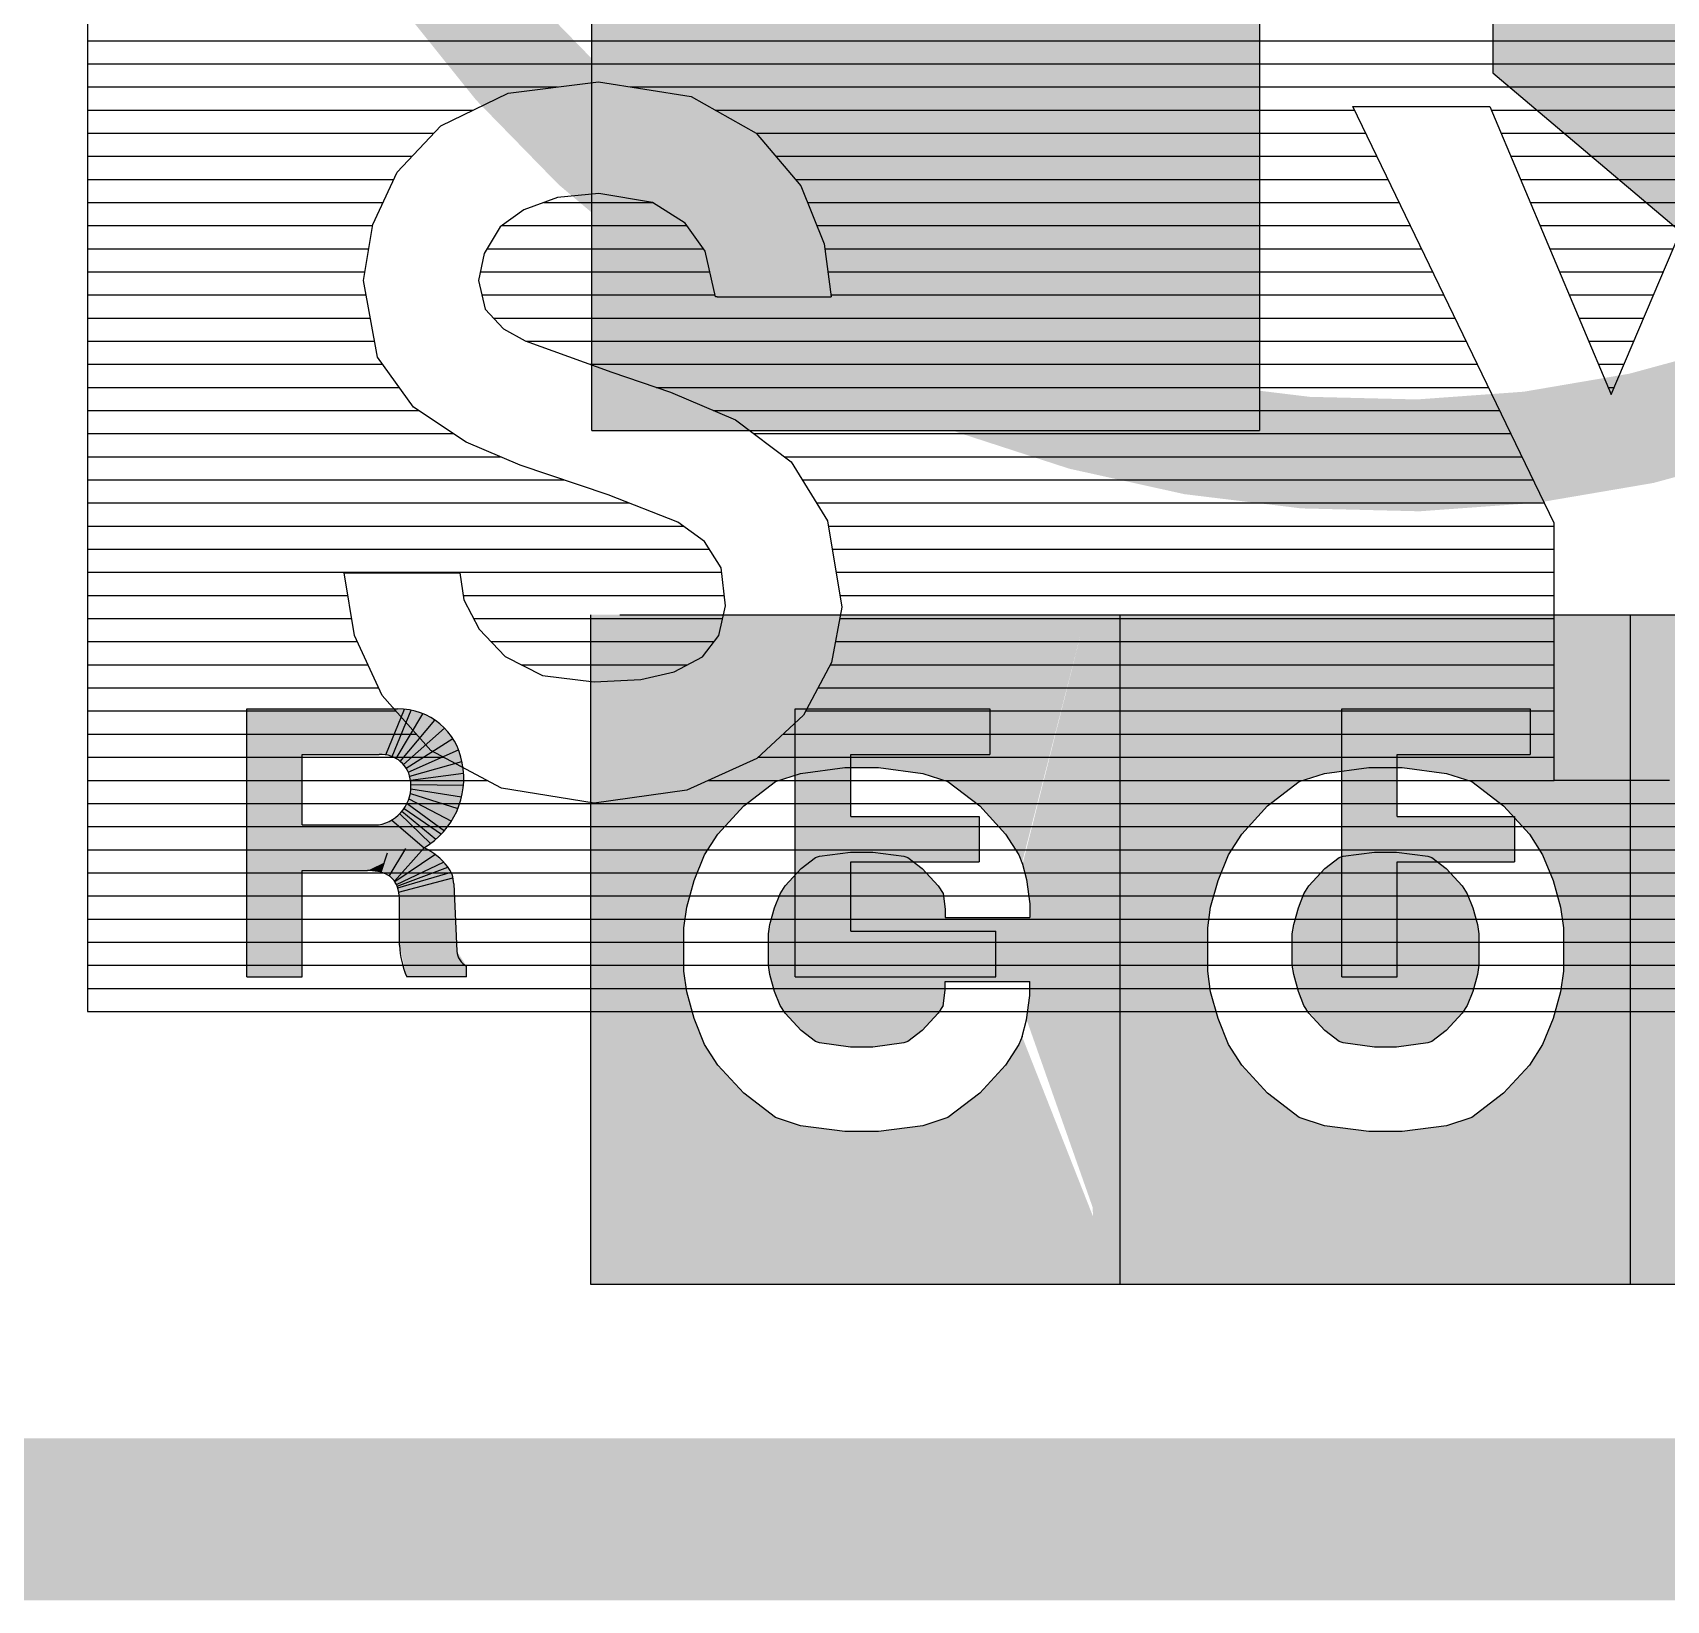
# Model space of a CAD drawing. Header units: inches. Extents: x 3739 to 4246, y 1221 to 1542.
# Drawn here: x 3883.06 to 3895.5, y 1228.17 to 1240.1 of the extents above; entities that cross this region are included whole.
import ezdxf

# ---------------------------------------------------------------- set-up
doc = ezdxf.new("R2010")
doc.units = ezdxf.units.IN
doc.header["$MEASUREMENT"] = 0
for name, color, linetype in [('WLogo Century', 7, 'Continuous'), ('WLogo RAE', 7, 'Continuous'), ('WLogoTSI', 7, 'Continuous')]:
    doc.layers.add(name, color=color, linetype=linetype)

# ---------------------------------------------------------------- blocks, each defined once
blk = doc.blocks.new('L-C')
at = {"linetype": 'Continuous'}
for p, q in [((0.1270347046558342, 1.788968158058376), (0.1932803308230002, 1.788968158058378)), ((0.150580025570797, 1.752398851956054), (0.1573188278911262, 1.742484224827139)), ((0.1507309352983766, 1.752505175535064), (0.1589761917271151, 1.745144366623209)), ((0.1519650560718053, 1.753753595485991), (0.1587977102043694, 1.749663519163975)), ((0.1528972918998406, 1.755726265335787), (0.1577072698495745, 1.754211233971415)), ((0.1657898182969197, 1.753151294446059), (0.1589761917271151, 1.745144366623209)), ((0.1814822784966852, 1.753019638396796), (0.1929629970052229, 1.748357564359543)), ((0.1819308654089891, 1.754629999024049), (0.1932072680718158, 1.749998124067623)), ((0.1270347046558342, 1.734662057504539), (0.1270347046558347, 1.749442439390314)), ((0.134851343938029, 1.75123356272401), (0.1457467330284281, 1.75123356272401)), ((0.1480020877231314, 1.751449754276829), (0.1515132960554524, 1.73801775867664)), ((0.1490335659970166, 1.751669666708959), (0.1528839567426696, 1.738490635608896)), ((0.1494424435998698, 1.751806771025544), (0.1541693364351742, 1.739268883766488)), ((0.1498500576762249, 1.751980644855621), (0.155389087478315, 1.740323099854006)), ((0.1673798261246857, 1.751133662354086), (0.1600182279920308, 1.743549230999324)), ((0.1679597052081321, 1.750614374356193), (0.1610492998214235, 1.742244411906239)), ((0.1686463863204866, 1.750096888364371), (0.1623292415354665, 1.740891603961153)), ((0.1699328906506696, 1.749352246866006), (0.1631432473667218, 1.74015090679254)), ((0.1710634705921976, 1.748894131461679), (0.1655465716598983, 1.738379772594092)), ((0.172395330789979, 1.748552571278815), (0.1686801485334426, 1.736784687554755)), ((0.1735084392803543, 1.748415883276094), (0.1715192062752442, 1.735885331297448)), ((0.1745763909234481, 1.74840606326519), (0.1743977303488631, 1.735426882640943)), ((0.1756427410486707, 1.748502422426418), (0.1773791111617444, 1.735400013146705)), ((0.176668180025259, 1.74871359631048), (0.1803028743599602, 1.735803562362905)), ((0.1776484743417979, 1.749066360282313), (0.1831474692830783, 1.736633167009093)), ((0.1786187759033577, 1.749585674119026), (0.1859424312520605, 1.738069064798037)), ((0.1795394013474985, 1.750278197410888), (0.1885071584039821, 1.740124192850626)), ((0.1802915561354115, 1.75104764821966), (0.1904669987723151, 1.742464666500158)), ((0.1809874896635852, 1.752024635683613), (0.1920700623738369, 1.745423627658905)), ((0.1500644331228402, 1.737838524077099), (0.1334114698136097, 1.737062331805453)), ((0.1270347046558342, 1.734662057504539), (0.129713115447271, 1.734662057504539)), ((0.1270324163442094, 1.65340884153284), (0.1270324163442094, 1.603826664443515)), ((0.1270324163442094, 1.518383881119674), (0.1270324163442089, 1.504679478748179))]:
    blk.add_line(p, q, dxfattribs=at)
for p, q in [((0.1270347046558342, 1.788968158058376), (0.1270347046558342, 1.775272199128521)), ((0.1932803308230002, 1.788968158058378), (0.1932803308230002, 1.751689832784031)), ((0.1270347046558342, 1.775272199128521), (0.1533107209689315, 1.775272199128524)), ((0.1533107209689315, 1.775272222527949), (0.1533107209689322, 1.759128055280871)), ((0.1645816120325039, 1.775272199128524), (0.1820079401440253, 1.775272199128529)), ((0.1645816120325039, 1.775272199128524), (0.1645816120325039, 1.756425125200026)), ((0.1820079401440253, 1.775272199128529), (0.1820079401440253, 1.756225152720781)), ((0.1270324163442094, 1.65340884153284), (0.1932816711124614, 1.65340884153284)), ((0.1932816711124614, 1.65340884153284), (0.1932816711124619, 1.605370372662967)), ((0.1383077772979617, 1.639704439161348), (0.1554452084233568, 1.639704439161348)), ((0.1383077772979617, 1.639704439161348), (0.1383077772979617, 1.603826664443519)), ((0.1554452084233568, 1.639704439161348), (0.1554452084233573, 1.608005729027745)), ((0.166720192852748, 1.639704439161348), (0.1820083998689288, 1.63970443916135)), ((0.1667201928527484, 1.63970443916135), (0.1667201928527484, 1.608005729027744)), ((0.1820083998689288, 1.63970443916135), (0.1820083998689293, 1.605370372662967)), ((0.1667201928527484, 1.608005729027744), (0.1554452084233573, 1.608005729027745)), ((0.1270324163442094, 1.603826664443515), (0.1383077772979617, 1.603826664443519)), ((0.1932816711124619, 1.605370372662967), (0.1820083998689293, 1.605370372662967)), ((0.1270324163442094, 1.518383881119674), (0.1932816711124614, 1.518383881119674)), ((0.1932816711124614, 1.518383881119674), (0.1932816711124619, 1.471800720316188)), ((0.1270324163442089, 1.504679478748179), (0.1554452084233568, 1.504679478748179)), ((0.1554452084233568, 1.504679478748179), (0.1554452084233573, 1.475695119289398)), ((0.1667201928527484, 1.504679478748181), (0.1667201928527484, 1.475695119289396)), ((0.166720192852748, 1.504679478748179), (0.1820083998689288, 1.504679478748181)), ((0.1820083998689288, 1.504679478748181), (0.1820083998689293, 1.471800720316188)), ((0.1667201928527484, 1.475695119289396), (0.1554452084233573, 1.475695119289398)), ((0.1932816711124619, 1.471800720316188), (0.1820083998689293, 1.471800720316188))]:
    blk.add_line(p, q)
at = {"const_width": 0.027645}
blk.add_lwpolyline([(0.7639685915227004, 1.320756006249591, 2.151008976655393), (0.323633761787711, 1.320756006249589, 2.249999834486906)], format="xyb", dxfattribs=at)
at = {"linetype": 'Continuous'}
for points in [[(0.1457467330284281, 1.75123356272401, 0.045180423403243), (0.1486131623759581, 1.751564657527176, 0.2384095657705957), (0.1524856186111634, 1.754653981240893, 0.1234361578351425), (0.1533107209689324, 1.75912805528087)], [(0.1645816120325043, 1.756425125200026, 0.398027655095365), (0.1752628609111499, 1.748462102134261, 0.4085271637716003), (0.1820085608178949, 1.756225152720781, 0.4085271637716003)], [(0.1589761917271155, 1.745144366623209, 0.3189569669179376), (0.1799018358825162, 1.735731224738354, 0.3692156358351177), (0.1932803308229998, 1.75168983278403, 0.3692156358351177)], [(0.1500644331228402, 1.737838524077099, 0.1664054344167706), (0.154308094351852, 1.739377709233711, 0.1066799841338234), (0.1589761917271151, 1.745144366623209, 0.1066799841338234)]]:
    blk.add_lwpolyline(points, format="xyb", dxfattribs=at)
for centre, radius, start, end in [((0.1524856186111647, 1.754653981240891), 1.8e-15, 134.9000727739951, 296.565051177078), ((0.1363374879873569, 1.726796028265186), 0.0244826819315528, 93.48009915805626, 112.3320740581964), ((0.1752628609111499, 1.748462102134259), 3.6e-15, 90, 269.6093290253048), ((0.133648884192, 1.732647164185551), 0.0044215461887085, 93.077970075228, 152.8900943444192), ((0.1799018358825162, 1.735731224738354), 4e-16, 90, 260.9199071311928)]:
    blk.add_arc(centre, radius, start, end, dxfattribs=at)
for points in [[(0.1270347046558342, 1.788968158058376), (0.1270347046558342, 1.775272199128521), (0.1932803308230002, 1.788968158058378), (0.1820079401440253, 1.775272199128529)], [(0.1932803308230002, 1.788968158058378), (0.1932803308230002, 1.751689832784031), (0.1820079401440253, 1.775272199128529), (0.1820079401440253, 1.756225152720781)], [(0.1645816120325039, 1.775272199128524), (0.1645816120325039, 1.756425125200026), (0.1533107209689315, 1.775272222527949), (0.1533107209689322, 1.759128055280871)], [(0.1533107209689324, 1.75912805528087), (0.1528972918998406, 1.755726265335787), (0.1533107209689322, 1.759128055280871), (0.1553022808747075, 1.7549687496536)], [(0.1533107209689322, 1.759128055280871), (0.1589761917271155, 1.745144366623209), (0.1645816120325039, 1.756425125200026), (0.1589761917271155, 1.745144366623209)], [(0.1657898182969197, 1.753151294446059), (0.1645816120325039, 1.756425125200026), (0.1589761917271155, 1.745144366623209), (0.1645816120325039, 1.756425125200026)], [(0.150580025570797, 1.752398851956054), (0.1498500576762249, 1.751980644855621), (0.1573188278911262, 1.742484224827139), (0.155389087478315, 1.740323099854006)], [(0.1507309352983766, 1.752505175535064), (0.150580025570797, 1.752398851956054), (0.1589761917271151, 1.745144366623209), (0.1573188278911262, 1.742484224827139)], [(0.1519650560718053, 1.753753595485991), (0.1507309352983766, 1.752505175535064), (0.1561434563480237, 1.752136210952041), (0.1589761917271151, 1.745144366623209)], [(0.1528972918998406, 1.755726265335787), (0.1519650560718053, 1.753753595485991), (0.1553022808747075, 1.7549687496536), (0.1587977102043694, 1.749663519163975)], [(0.1673798261246857, 1.751133662354086), (0.1657898182969197, 1.753151294446059), (0.1600182279920308, 1.743549230999324), (0.1589761917271151, 1.745144366623209)], [(0.1920700623738369, 1.745423627658905), (0.1809874896635852, 1.752024635683613), (0.1929629970052229, 1.748357564359543), (0.1814822784966852, 1.753019638396796)], [(0.1932803308230002, 1.751689832784031), (0.1932072680718158, 1.749998124067623), (0.1819308654089891, 1.754629999024049), (0.1814822784966852, 1.753019638396796)], [(0.1819308654089891, 1.754629999024049), (0.1814822784966852, 1.753019638396796), (0.1932072680718158, 1.749998124067623), (0.1929629970052229, 1.748357564359543)], [(0.1820079401440253, 1.756225152720781), (0.1819308654089891, 1.754629999024049), (0.1932803308230002, 1.751689832784031), (0.1932072680718158, 1.749998124067623)], [(0.134851343938029, 1.75123356272401), (0.1334114698136097, 1.737062331805453), (0.1270347046558347, 1.749442439390314), (0.129713115447271, 1.734662057504539)], [(0.129713115447271, 1.734662057504539), (0.1270347046558342, 1.734662057504539), (0.129713115447271, 1.734662057504539), (0.1270347046558347, 1.749442439390314)], [(0.14718742720389, 1.751334356879805), (0.1500644331228402, 1.737838524077099), (0.134851343938029, 1.75123356272401), (0.1334114698136097, 1.737062331805453)], [(0.1480020877231314, 1.751449754276829), (0.14718742720389, 1.751334356879805), (0.1515132960554524, 1.73801775867664), (0.1500644331228402, 1.737838524077099)], [(0.1490335659970166, 1.751669666708959), (0.1480020877231314, 1.751449754276829), (0.1528839567426696, 1.738490635608896), (0.1515132960554524, 1.73801775867664)], [(0.1494424435998698, 1.751806771025544), (0.1490335659970166, 1.751669666708959), (0.1541693364351742, 1.739268883766488), (0.1528839567426696, 1.738490635608896)], [(0.1498500576762249, 1.751980644855621), (0.1494424435998698, 1.751806771025544), (0.155389087478315, 1.740323099854006), (0.1541693364351742, 1.739268883766488)], [(0.1679597052081321, 1.750614374356193), (0.1673798261246857, 1.751133662354086), (0.1610492998214235, 1.742244411906239), (0.1600182279920308, 1.743549230999324)], [(0.1686463863204866, 1.750096888364371), (0.1679597052081321, 1.750614374356193), (0.1623292415354665, 1.740891603961153), (0.1610492998214235, 1.742244411906239)], [(0.1699328906506696, 1.749352246866006), (0.1686463863204866, 1.750096888364371), (0.1631432473667218, 1.74015090679254), (0.1623292415354665, 1.740891603961153)], [(0.1710634705921976, 1.748894131461679), (0.1699328906506696, 1.749352246866006), (0.1655465716598983, 1.738379772594092), (0.1631432473667218, 1.74015090679254)], [(0.172395330789979, 1.748552571278815), (0.1710634705921976, 1.748894131461679), (0.1686801485334426, 1.736784687554755), (0.1655465716598983, 1.738379772594092)], [(0.1735084392803543, 1.748415883276094), (0.172395330789979, 1.748552571278815), (0.1715192062752442, 1.735885331297448), (0.1686801485334426, 1.736784687554755)], [(0.1745763909234481, 1.74840606326519), (0.1735084392803543, 1.748415883276094), (0.1743977303488631, 1.735426882640943), (0.1715192062752442, 1.735885331297448)], [(0.1756427410486707, 1.748502422426418), (0.1745763909234481, 1.74840606326519), (0.1773791111617444, 1.735400013146705), (0.1743977303488631, 1.735426882640943)], [(0.176668180025259, 1.74871359631048), (0.1756427410486707, 1.748502422426418), (0.1803028743599602, 1.735803562362905), (0.1773791111617444, 1.735400013146705)], [(0.1776484743417979, 1.749066360282313), (0.176668180025259, 1.74871359631048), (0.1831474692830783, 1.736633167009093), (0.1803028743599602, 1.735803562362905)], [(0.1786187759033577, 1.749585674119026), (0.1776484743417979, 1.749066360282313), (0.1859424312520605, 1.738069064798037), (0.1831474692830783, 1.736633167009093)], [(0.1795394013474985, 1.750278197410888), (0.1786187759033577, 1.749585674119026), (0.1885071584039821, 1.740124192850626), (0.1859424312520605, 1.738069064798037)], [(0.1802915561354115, 1.75104764821966), (0.1795394013474985, 1.750278197410888), (0.1904669987723151, 1.742464666500158), (0.1885071584039821, 1.740124192850626)], [(0.1809874896635852, 1.752024635683613), (0.1802915561354115, 1.75104764821966), (0.1920700623738369, 1.745423627658905), (0.1904669987723151, 1.742464666500158)], [(0.1932072680718158, 1.749998124067623), (0.1929629970052229, 1.748357564359543), (0.1920700623738369, 1.745423627658905), (0.1809874896635852, 1.752024635683613)], [(0.1932816711124614, 1.65340884153284), (0.1820083998689288, 1.63970443916135), (0.1270324163442094, 1.65340884153284), (0.1383077772979617, 1.639704439161348)], [(0.1383077772979617, 1.639704439161348), (0.1383077772979617, 1.603826664443519), (0.1270324163442094, 1.65340884153284), (0.1270324163442094, 1.603826664443515)], [(0.1932816711124614, 1.65340884153284), (0.1932816711124619, 1.605370372662967), (0.1820083998689288, 1.63970443916135), (0.1820083998689293, 1.605370372662967)], [(0.1667201928527484, 1.63970443916135), (0.1667201928527484, 1.608005729027744), (0.1554452084233568, 1.639704439161348), (0.1554452084233573, 1.608005729027745)], [(0.1932816711124614, 1.518383881119674), (0.1820083998689288, 1.504679478748181), (0.1270324163442094, 1.518383881119674), (0.1270324163442089, 1.504679478748179)], [(0.1932816711124614, 1.518383881119674), (0.1932816711124619, 1.471800720316188), (0.1820083998689288, 1.504679478748181), (0.1820083998689293, 1.471800720316188)], [(0.1667201928527484, 1.504679478748181), (0.1667201928527484, 1.475695119289396), (0.1554452084233568, 1.504679478748179), (0.1554452084233573, 1.475695119289398)]]:
    blk.add_solid(points, dxfattribs=at)
blk = doc.blocks.new('L-RAE')
for p, q in [((0.2248441578902917, 1.705993330302196), (0.0594479267226628, 1.705993330302196)), ((0.0594479267226628, 1.705993330302196), (0.0594479267226626, 0.3093608324849608)), ((0.2703541088767609, 1.705607755315893), (0.8203541088767607, 1.705607755315893)), ((0.2703541088767609, 1.705607755315893), (0.2703541088767609, 1.540607755315894)), ((0.2248441578902917, 1.698751094915928), (0.2248441578902916, 1.046989262830203)), ((0.128244192307342, 1.618824253839928), (0.1320941331829861, 1.61834263094343)), ((0.1320941331829857, 1.61834263094343), (0.1341800829893552, 1.61834263094343)), ((0.1341800829893552, 1.61834263094343), (0.1341800829893551, 1.597426143293148)), ((0.1521197103648691, 1.61834263094343), (0.1500337605584997, 1.61834263094343)), ((0.1500337605584997, 1.61834263094343), (0.1500337605584997, 1.597426143293148)), ((0.1559696512405129, 1.618824253839928), (0.1521197103648687, 1.61834263094343)), ((0.1206587001936747, 1.599317424678783), (0.1247656874143372, 1.598179889856073)), ((0.1635551433541801, 1.599317424678783), (0.1594481561335176, 1.598179889856073)), ((0.1247656874143372, 1.598179889856073), (0.1307908986814555, 1.597426143293148)), ((0.1307908986814555, 1.597426143293148), (0.1341800829893551, 1.597426143293148)), ((0.1534229448663993, 1.597426143293148), (0.1500337605584997, 1.597426143293148)), ((0.1594481561335176, 1.598179889856073), (0.1534229448663993, 1.597426143293148)), ((0.2248441578902917, 1.575183048612383), (0.0594479267226628, 1.575183048612383)), ((0.8203541088767607, 1.540607755315893), (0.2703541088767609, 1.540607755315894)), ((0.358724897149575, 1.482960195971301), (0.2771518625300601, 1.386479585928517)), ((0.5700732106364556, 1.482960195971301), (0.358724897149575, 1.482960195971301)), ((0.2248441578902917, 1.449041690820527), (0.0594479267226628, 1.449041690820527))]:
    blk.add_line(p, q)
for points in [[(0.1206587001936747, 1.599317424678783), (0.1186782324439856, 1.600108989170254), (0.1135610108823218, 1.603396031335904), (0.1066162243324208, 1.609787498786228), (0.1005852202766384, 1.617639883658098), (0.0985748805151472, 1.623848743040576), (0.0971128193873423, 1.63480555319712), (0.0971128193873423, 1.638943388559949), (0.0971128193873423, 1.64308122392278), (0.0985748805151472, 1.654038034079323), (0.1005852202766384, 1.660246893461801), (0.1066162243324208, 1.66809927833367), (0.1135610108823218, 1.674490745783995), (0.1186782324439856, 1.677777787949644), (0.1250747403602003, 1.680334380217654), (0.131654023049669, 1.682160513774889), (0.1367712446113329, 1.682890972485661), (0.1421069217739274, 1.682892376204079), (0.1474425989365219, 1.682890972485661), (0.1525598204981858, 1.682160513774889), (0.1591391031876546, 1.680334380217654), (0.1655356111038692, 1.677777787949644), (0.1706528326655331, 1.674490745783995), (0.1775976192154341, 1.66809927833367), (0.1836286232712165, 1.660246893461801), (0.1856389630327077, 1.654038034079323), (0.1871010241605126, 1.64308122392278), (0.1871010241605126, 1.638943388559949), (0.1871010241605126, 1.63480555319712), (0.1856389630327077, 1.623848743040576), (0.1836286232712165, 1.617639883658098), (0.1775976192154341, 1.609787498786228), (0.1706528326655331, 1.603396031335904), (0.1655356111038692, 1.600108989170254), (0.1632253921501813, 1.599185627862528)], [(0.1282991490042411, 1.618788952460494), (0.1263911105331017, 1.62001457906914), (0.1221067708341767, 1.623957568178316), (0.1193725633524186, 1.627517514294706), (0.1190572702619083, 1.628491285246633), (0.1180293070376237, 1.636194928878351), (0.1180293070376237, 1.641691848241549), (0.1190572702619084, 1.649395491873266), (0.1193725633524186, 1.650369262825194), (0.1221067708341765, 1.653929208941581), (0.1263911105331022, 1.657872198050759), (0.1282991490042408, 1.659097824659405), (0.1317732891196089, 1.660486388524762), (0.1359467579639684, 1.661644768832536), (0.1382593177619597, 1.661974875596191), (0.1421069217740356, 1.661975887829963), (0.1459545257858953, 1.661974875596191), (0.1482670855838868, 1.661644768832536), (0.1524405544282461, 1.660486388524763), (0.1559146945436144, 1.659097824659405), (0.157822733014753, 1.657872198050759), (0.1621070727136784, 1.653929208941581), (0.1648412801954363, 1.650369262825194), (0.1651565732859465, 1.649395491873265), (0.1661845365102312, 1.641691848241549), (0.1661845365102312, 1.636194928878351), (0.1651565732859465, 1.628491285246632), (0.1648412801954363, 1.627517514294706), (0.1621070727136775, 1.623957568178316), (0.1578227330147527, 1.62001457906914), (0.1559696512405132, 1.618824253839928)]]:
    blk.add_lwpolyline(points)
for points in [[(0.1775976192154341, 1.480328408301359), (0.1706528326655331, 1.473936940851034), (0.1655356111038692, 1.470649898685385), (0.1591391031876545, 1.468093306417378), (0.1525598204981858, 1.466267172860141), (0.1474425989365219, 1.46553671414937), (0.1421069217739274, 1.465535310430952), (0.1367712446113329, 1.46553671414937), (0.131654023049669, 1.466267172860141), (0.1250747403602003, 1.468093306417378), (0.1186782324439856, 1.470649898685385), (0.1135610108823217, 1.473936940851034), (0.1066162243324207, 1.480328408301359), (0.1005852202766383, 1.488180793173229), (0.0985748805151471, 1.494389652555707), (0.0971128193873422, 1.505346462712251), (0.0971128193873422, 1.509484298075081), (0.0971128193873422, 1.513622133437911), (0.0985748805151472, 1.524578943594455), (0.1005852202766383, 1.530787802976933), (0.1066162243324208, 1.538640187848801), (0.1135610108823218, 1.545031655299126), (0.1186782324439856, 1.548318697464775), (0.1250747403602003, 1.550875289732783), (0.131654023049669, 1.552701423290019), (0.1367712446113329, 1.553431882000793), (0.1421069217739274, 1.55343328571921), (0.1474425989365219, 1.553431882000793), (0.1525598204981858, 1.552701423290019), (0.1591391031876545, 1.550875289732783), (0.1655356111038692, 1.548318697464775), (0.1706528326655331, 1.545031655299126), (0.1775976192154341, 1.538640187848801), (0.1836286232712165, 1.530787802976933), (0.1856389630327077, 1.524578943594455), (0.1871010241605126, 1.513622133437911), (0.1871010241605126, 1.509484298075081), (0.1871010241605126, 1.505346462712251), (0.1856389630327077, 1.494389652555707), (0.1836286232712165, 1.488180793173229)], [(0.1621070727136781, 1.494498477693448), (0.1578227330147534, 1.490555488584272), (0.1559146945436142, 1.489329861975626), (0.1524405544282463, 1.487941298110269), (0.1482670855838882, 1.486782917802494), (0.145954525785897, 1.486452811038839), (0.1421069217740811, 1.486451798805068), (0.1382593177619577, 1.486452811038839), (0.1359467579639681, 1.486782917802494), (0.131773289119608, 1.487941298110269), (0.1282991490042404, 1.489329861975626), (0.1263911105331011, 1.490555488584273), (0.1221067708341768, 1.494498477693448), (0.1193725633524185, 1.498058423809836), (0.1190572702619083, 1.499032194761765), (0.1180293070376236, 1.506735838393483), (0.1180293070376237, 1.512232757756679), (0.1190572702619083, 1.519936401388398), (0.1193725633524184, 1.520910172340323), (0.1221067708341766, 1.524470118456713), (0.1263911105331024, 1.52841310756589), (0.1282991490042396, 1.529638734174535), (0.1317732891196088, 1.531027298039894), (0.135946757963967, 1.532185678347668), (0.1382593177619577, 1.532515785111323), (0.1421069217740002, 1.532516797345094), (0.1459545257858956, 1.532515785111323), (0.1482670855838876, 1.532185678347668), (0.1524405544282466, 1.531027298039894), (0.1559146945436141, 1.529638734174536), (0.157822733014753, 1.528413107565889), (0.1621070727136782, 1.524470118456713), (0.1648412801954363, 1.520910172340324), (0.1651565732859465, 1.519936401388398), (0.1661845365102311, 1.512232757756679), (0.1661845365102311, 1.506735838393483), (0.1651565732859465, 1.499032194761764), (0.1648412801954364, 1.498058423809836)]]:
    blk.add_lwpolyline(points, close=True)
for points in [[(0.1005852202766384, 1.660246893461801), (0.0985748805151472, 1.654038034079323), (0.0858898469887632, 1.705993330302196), (0.0594479267226628, 1.705993330302196)], [(0.0985748805151472, 1.654038034079323), (0.0971128193873423, 1.64308122392278), (0.0594479267226628, 1.705993330302196), (0.0594479267226628, 1.664249861217659)], [(0.0969004866800218, 1.419451067027273), (0.0969549085601742, 1.348222763212031), (0.0594479267226628, 1.705993330302196), (0.0594479267226627, 1.315692258758387)], [(0.131654023049669, 1.682160513774889), (0.1367712446113329, 1.682890972485661), (0.0858898469887632, 1.705993330302196), (0.1367825894660804, 1.705993330302196)], [(0.1250747403602003, 1.680334380217654), (0.131654023049669, 1.682160513774889), (0.0858898469887632, 1.705993330302196), (0.131654023049669, 1.682160513774889)], [(0.1250747403602003, 1.680334380217654), (0.1186782324439856, 1.677777787949644), (0.0858898469887632, 1.705993330302196), (0.1186782324439856, 1.677777787949644)], [(0.1186782324439856, 1.677777787949644), (0.1135610108823218, 1.674490745783995), (0.0858898469887632, 1.705993330302196), (0.1135610108823218, 1.674490745783995)], [(0.0858898469887632, 1.705993330302196), (0.1135610108823218, 1.674490745783995), (0.1066162243324208, 1.66809927833367), (0.0858898469887632, 1.705993330302196)], [(0.1066162243324208, 1.66809927833367), (0.0858898469887632, 1.705993330302196), (0.1066162243324208, 1.66809927833367), (0.1135610108823218, 1.674490745783995)], [(0.1066162243324208, 1.66809927833367), (0.1005852202766384, 1.660246893461801), (0.0858898469887632, 1.705993330302196), (0.1005852202766384, 1.660246893461801)], [(0.1367712446113329, 1.682890972485661), (0.1474425989365219, 1.682890972485661), (0.1367825894660804, 1.705993330302196), (0.1474425989365219, 1.682890972485661)], [(0.1474425989365219, 1.682890972485661), (0.1525598204981858, 1.682160513774889), (0.1367825894660804, 1.705993330302196), (0.1685034110376759, 1.705993330302196)], [(0.1525598204981858, 1.682160513774889), (0.1591391031876546, 1.680334380217654), (0.1685034110376759, 1.705993330302196), (0.2012699711312853, 1.705993330302196)], [(0.1591391031876546, 1.680334380217654), (0.1655356111038692, 1.677777787949644), (0.2012699711312853, 1.705993330302196), (0.2248441578902917, 1.705993330302196)], [(0.1706528326655331, 1.674490745783995), (0.1655356111038692, 1.677777787949644), (0.2248441578902917, 1.705993330302196), (0.1655356111038692, 1.677777787949644)], [(0.1706528326655331, 1.674490745783995), (0.1775976192154341, 1.66809927833367), (0.2248441578902917, 1.705993330302196), (0.2248441578902917, 1.698920831610938)], [(0.2703541088767609, 1.705607755315893), (0.2703541088767609, 1.540607755315894), (0.8203541088767607, 1.705607755315893), (0.8203541088767607, 1.540607755315893)], [(0.1775976192154341, 1.66809927833367), (0.1836286232712165, 1.660246893461801), (0.2248441578902917, 1.698920831610938), (0.2248441578902917, 1.675279937572514)], [(0.1836286232712165, 1.660246893461801), (0.1856389630327077, 1.654038034079323), (0.2248441578902917, 1.675279937572514), (0.1856389630327077, 1.654038034079323)], [(0.1856389630327077, 1.654038034079323), (0.1871010241605126, 1.64308122392278), (0.2248441578902917, 1.675279937572514), (0.2248441578902917, 1.640962506595269)], [(0.0971128193873423, 1.64308122392278), (0.0971128193873423, 1.63480555319712), (0.0594479267226628, 1.664249861217659), (0.0594479267226628, 1.62308128353849)], [(0.1524405544282461, 1.660486388524763), (0.1559146945436144, 1.659097824659405), (0.1263911105331017, 1.62001457906914), (0.128244192307342, 1.618824253839928)], [(0.1459545257858953, 1.661974875596191), (0.1524405544282461, 1.660486388524763), (0.1282991490042411, 1.618788952460494), (0.1320941331829861, 1.61834263094343)], [(0.1578227330147527, 1.62001457906914), (0.1559696512405132, 1.618824253839928), (0.1317732891196089, 1.660486388524762), (0.1282991490042408, 1.659097824659405)], [(0.1559696512405129, 1.618824253839928), (0.1521197103648691, 1.61834263094343), (0.1359467579639684, 1.661644768832536), (0.1317732891196089, 1.660486388524762)], [(0.1320941331829861, 1.61834263094343), (0.1341800829893552, 1.61834263094343), (0.1459545257858953, 1.661974875596191), (0.1341800829893552, 1.61834263094343)], [(0.1500337605584997, 1.61834263094343), (0.1341800829893552, 1.61834263094343), (0.1459545257858953, 1.661974875596191), (0.1382593177619597, 1.661974875596191)], [(0.1521197103648691, 1.61834263094343), (0.1500337605584997, 1.61834263094343), (0.1382593177619597, 1.661974875596191), (0.1359467579639684, 1.661644768832536)], [(0.1190572702619083, 1.628491285246633), (0.1193725633524186, 1.627517514294706), (0.157822733014753, 1.657872198050759), (0.1193725633524186, 1.627517514294706)], [(0.157822733014753, 1.657872198050759), (0.1621070727136784, 1.653929208941581), (0.1193725633524186, 1.627517514294706), (0.1221067708341767, 1.623957568178316)], [(0.1559146945436144, 1.659097824659405), (0.157822733014753, 1.657872198050759), (0.1221067708341767, 1.623957568178316), (0.1263911105331017, 1.62001457906914)], [(0.1648412801954363, 1.627517514294706), (0.1621070727136775, 1.623957568178316), (0.1263911105331022, 1.657872198050759), (0.1221067708341765, 1.653929208941581)], [(0.1621070727136775, 1.623957568178316), (0.1578227330147527, 1.62001457906914), (0.1282991490042408, 1.659097824659405), (0.1263911105331022, 1.657872198050759)], [(0.1621070727136784, 1.653929208941581), (0.1648412801954363, 1.650369262825194), (0.1180293070376237, 1.636194928878351), (0.1190572702619083, 1.628491285246633)], [(0.1661845365102312, 1.636194928878351), (0.1651565732859465, 1.628491285246632), (0.1221067708341765, 1.653929208941581), (0.1193725633524186, 1.650369262825194)], [(0.1648412801954363, 1.650369262825194), (0.1661845365102312, 1.641691848241549), (0.1180293070376237, 1.641691848241549), (0.1180293070376237, 1.636194928878351)], [(0.1661845365102312, 1.641691848241549), (0.1661845365102312, 1.636194928878351), (0.1190572702619084, 1.649395491873266), (0.1180293070376237, 1.641691848241549)], [(0.1193725633524186, 1.650369262825194), (0.1190572702619084, 1.649395491873266), (0.1661845365102312, 1.641691848241549), (0.1190572702619084, 1.649395491873266)], [(0.1651565732859465, 1.628491285246632), (0.1648412801954363, 1.627517514294706), (0.1193725633524186, 1.650369262825194), (0.1648412801954363, 1.627517514294706)], [(0.1856389630327077, 1.623848743040576), (0.1836286232712165, 1.617639883658098), (0.2248441578902917, 1.640962506595269), (0.2248441578902917, 1.614271170469128)], [(0.1871010241605126, 1.63480555319712), (0.1856389630327077, 1.623848743040576), (0.2248441578902917, 1.640962506595269), (0.1871010241605126, 1.63480555319712)], [(0.2248441578902917, 1.640962506595269), (0.1871010241605126, 1.63480555319712), (0.1856389630327077, 1.623848743040576), (0.1871010241605126, 1.63480555319712)], [(0.1871010241605126, 1.64308122392278), (0.1871010241605126, 1.63480555319712), (0.2248441578902917, 1.640962506595269), (0.1871010241605126, 1.63480555319712)], [(0.0971128193873423, 1.63480555319712), (0.0985748805151472, 1.623848743040576), (0.0594479267226628, 1.62308128353849), (0.0971128193873423, 1.63480555319712)], [(0.0594479267226628, 1.62308128353849), (0.0971128193873423, 1.63480555319712), (0.0985748805151472, 1.623848743040576)], [(0.0985748805151472, 1.623848743040576), (0.1005852202766384, 1.617639883658098), (0.0594479267226628, 1.62308128353849), (0.1005852202766384, 1.617639883658098)], [(0.1005852202766384, 1.617639883658098), (0.1066162243324208, 1.609787498786228), (0.0594479267226628, 1.62308128353849), (0.0594479267226628, 1.575183048612383)], [(0.1341800829893552, 1.61834263094343), (0.1341800829893551, 1.597426143293148), (0.1500337605584997, 1.61834263094343), (0.1500337605584997, 1.597426143293148)], [(0.1836286232712165, 1.617639883658098), (0.1775976192154341, 1.609787498786228), (0.2248441578902917, 1.614271170469128), (0.2248441578902917, 1.583576136619794)], [(0.1066162243324208, 1.609787498786228), (0.1135610108823218, 1.603396031335904), (0.0594479267226628, 1.575183048612383), (0.1135610108823218, 1.603396031335904)], [(0.1775976192154341, 1.609787498786228), (0.1706528326655331, 1.603396031335904), (0.2248441578902917, 1.583576136619794), (0.1706528326655331, 1.603396031335904)], [(0.1135610108823218, 1.603396031335904), (0.1186782324439856, 1.600108989170254), (0.0594479267226628, 1.575183048612383), (0.1186782324439856, 1.600108989170254)], [(0.1706528326655331, 1.603396031335904), (0.1655356111038692, 1.600108989170254), (0.2248441578902917, 1.583576136619794), (0.1706528326655331, 1.603396031335904)], [(0.2248441578902917, 1.583576136619794), (0.1706528326655331, 1.603396031335904), (0.1655356111038692, 1.600108989170254), (0.1706528326655331, 1.603396031335904)], [(0.1186782324439856, 1.600108989170254), (0.1247656874143372, 1.598179889856073), (0.0594479267226628, 1.575183048612383), (0.1206587001936747, 1.599317424678783)], [(0.1632253921501813, 1.599185627862528), (0.1594481561335176, 1.598179889856073), (0.2248441578902917, 1.583576136619794), (0.1594481561335176, 1.598179889856073)], [(0.1655356111038692, 1.600108989170254), (0.1635551433541801, 1.599317424678783), (0.2248441578902917, 1.583576136619794), (0.1655356111038692, 1.600108989170254)], [(0.2248441578902917, 1.583576136619794), (0.1655356111038692, 1.600108989170254), (0.1635551433541801, 1.599317424678783), (0.1655356111038692, 1.600108989170254)], [(0.1247656874143372, 1.598179889856073), (0.1307908986814555, 1.597426143293148), (0.0594479267226628, 1.575183048612383), (0.1307908986814555, 1.597426143293148)], [(0.1500337605584997, 1.597426143293148), (0.1341800829893551, 1.597426143293148), (0.2248441578902917, 1.575183048612383), (0.0594479267226628, 1.575183048612383)], [(0.1307908986814555, 1.597426143293148), (0.1307908986814555, 1.597426143293148), (0.0594479267226628, 1.575183048612383), (0.1341800829893551, 1.597426143293148)], [(0.1534229448663993, 1.597426143293148), (0.1500337605584997, 1.597426143293148), (0.2248441578902917, 1.575183048612383), (0.1500337605584997, 1.597426143293148)], [(0.1534229448663993, 1.597426143293148), (0.1594481561335176, 1.598179889856073), (0.2248441578902917, 1.575183048612383), (0.2248441578902917, 1.583576136619794)], [(0.2248441578902917, 1.585152449697113), (0.2248441578902917, 1.562444310728954), (0.0594479267226628, 1.581417992809335), (0.0594479267226628, 1.562799970791668)], [(0.100663461341738, 1.530787802976933), (0.1066944653975204, 1.538640187848801), (0.0594479267226628, 1.562444310728954), (0.0594479267226628, 1.569926905329633)], [(0.1066944653975204, 1.538640187848801), (0.1136392519474214, 1.545031655299126), (0.0594479267226628, 1.569926905329633), (0.1136392519474214, 1.545031655299126)], [(0.1136392519474214, 1.545031655299126), (0.1187564735090853, 1.548318697464775), (0.0594479267226628, 1.569926905329633), (0.0851177091089241, 1.569926905329633)], [(0.1251529814253, 1.550875289732783), (0.1317322641147687, 1.552701423290019), (0.0851177091089241, 1.569926905329633), (0.1178842692025335, 1.569926905329633)], [(0.1187564735090853, 1.548318697464775), (0.1251529814253, 1.550875289732783), (0.0851177091089241, 1.569926905329633), (0.1251529814253, 1.550875289732783)], [(0.1317322641147687, 1.552701423290019), (0.1368494856764326, 1.553431882000793), (0.1178842692025335, 1.569926905329633), (0.149605090774129, 1.569926905329633)], [(0.1525598204981858, 1.552701423290019), (0.1474425989365219, 1.553431882000793), (0.166407815410421, 1.569926905329633), (0.1346869938388255, 1.569926905329633)], [(0.1367712446113329, 1.553431882000793), (0.1421069217739274, 1.55343328571921), (0.1346869938388255, 1.569926905329633), (0.1474425989365219, 1.553431882000793)], [(0.1475208400016216, 1.553431882000793), (0.1421851628390271, 1.55343328571921), (0.149605090774129, 1.569926905329633), (0.1368494856764326, 1.553431882000793)], [(0.1591391031876545, 1.550875289732783), (0.1525598204981858, 1.552701423290019), (0.1991743755040304, 1.569926905329633), (0.166407815410421, 1.569926905329633)], [(0.1655356111038692, 1.548318697464775), (0.1591391031876545, 1.550875289732783), (0.1991743755040304, 1.569926905329633), (0.1591391031876545, 1.550875289732783)], [(0.1706528326655331, 1.545031655299126), (0.1655356111038692, 1.548318697464775), (0.2248441578902917, 1.569926905329633), (0.1991743755040304, 1.569926905329633)], [(0.1775976192154341, 1.538640187848801), (0.1706528326655331, 1.545031655299126), (0.2248441578902917, 1.569926905329633), (0.1706528326655331, 1.545031655299126)], [(0.1836286232712165, 1.530787802976933), (0.1775976192154341, 1.538640187848801), (0.2248441578902917, 1.562444310728954), (0.2248441578902917, 1.569926905329633)], [(0.0971910604524419, 1.513622133437911), (0.0986531215802468, 1.524578943594455), (0.0594479267226628, 1.53174927687962), (0.0594479267226628, 1.562444310728954)], [(0.0986531215802468, 1.524578943594455), (0.100663461341738, 1.530787802976933), (0.0594479267226628, 1.562444310728954), (0.100663461341738, 1.530787802976933)], [(0.1856389630327077, 1.524578943594455), (0.1836286232712165, 1.530787802976933), (0.2248441578902917, 1.562444310728954), (0.1836286232712165, 1.530787802976933)], [(0.1871010241605126, 1.513622133437911), (0.1856389630327077, 1.524578943594455), (0.2248441578902917, 1.53174927687962), (0.2248441578902917, 1.562444310728954)], [(0.0971910604524419, 1.505346462712251), (0.0971910604524419, 1.513622133437911), (0.0594479267226628, 1.505057940753478), (0.0594479267226628, 1.53174927687962)], [(0.1282991490042396, 1.529638734174535), (0.135946757963967, 1.532185678347668), (0.1382593177619577, 1.486452811038839), (0.145954525785897, 1.486452811038839)], [(0.1524405544282466, 1.531027298039894), (0.1559146945436141, 1.529638734174536), (0.1282991490042404, 1.489329861975626), (0.131773289119608, 1.487941298110269)], [(0.1459545257858956, 1.532515785111323), (0.1524405544282466, 1.531027298039894), (0.131773289119608, 1.487941298110269), (0.1359467579639681, 1.486782917802494)], [(0.1382593177619577, 1.532515785111323), (0.1459545257858956, 1.532515785111323), (0.1359467579639681, 1.486782917802494), (0.1382593177619577, 1.486452811038839)], [(0.135946757963967, 1.532185678347668), (0.1382593177619577, 1.532515785111323), (0.145954525785897, 1.486452811038839), (0.1382593177619577, 1.532515785111323)], [(0.1871010241605126, 1.505346462712251), (0.1871010241605126, 1.513622133437911), (0.2248441578902917, 1.505057940753478), (0.2248441578902917, 1.53174927687962)], [(0.1282991490042396, 1.529638734174535), (0.1221067708341766, 1.524470118456713), (0.1482670855838882, 1.486782917802494), (0.145954525785897, 1.486452811038839)], [(0.157822733014753, 1.528413107565889), (0.1621070727136782, 1.524470118456713), (0.1221067708341768, 1.494498477693448), (0.1263911105331011, 1.490555488584273)], [(0.1559146945436141, 1.529638734174536), (0.157822733014753, 1.528413107565889), (0.1263911105331011, 1.490555488584273), (0.1282991490042404, 1.489329861975626)], [(0.1621070727136782, 1.524470118456713), (0.1648412801954363, 1.520910172340324), (0.1193725633524185, 1.498058423809836), (0.1221067708341768, 1.494498477693448)], [(0.1221067708341766, 1.524470118456713), (0.1193725633524184, 1.520910172340323), (0.1524405544282463, 1.487941298110269), (0.1482670855838882, 1.486782917802494)], [(0.1180293070376236, 1.506735838393483), (0.1190572702619083, 1.499032194761765), (0.1651565732859465, 1.519936401388398), (0.1661845365102311, 1.512232757756679)], [(0.1190572702619083, 1.519936401388398), (0.1180293070376237, 1.512232757756679), (0.1559146945436142, 1.489329861975626), (0.1524405544282463, 1.487941298110269)], [(0.1648412801954363, 1.520910172340324), (0.1651565732859465, 1.519936401388398), (0.1190572702619083, 1.499032194761765), (0.1193725633524185, 1.498058423809836)], [(0.1193725633524184, 1.520910172340323), (0.1190572702619083, 1.519936401388398), (0.1559146945436142, 1.489329861975626), (0.1190572702619083, 1.519936401388398)], [(0.0971910604524419, 1.513622133437911), (0.0971910604524419, 1.505346462712251), (0.0594479267226628, 1.513910655396683), (0.0594479267226628, 1.487219319270541)], [(0.1661845365102311, 1.512232757756679), (0.1661845365102311, 1.506735838393483), (0.1180293070376237, 1.512232757756679), (0.1180293070376236, 1.506735838393483)], [(0.1871010241605126, 1.513622133437911), (0.1871010241605126, 1.505346462712251), (0.2248441578902917, 1.513910655396683), (0.2248441578902917, 1.487219319270541)], [(0.1661845365102311, 1.506735838393483), (0.1651565732859465, 1.499032194761764), (0.1180293070376236, 1.506735838393483), (0.1651565732859465, 1.499032194761764)], [(0.1651565732859465, 1.499032194761764), (0.1621070727136781, 1.494498477693448), (0.1180293070376236, 1.506735838393483), (0.1621070727136781, 1.494498477693448)], [(0.1621070727136781, 1.494498477693448), (0.1578227330147534, 1.490555488584272), (0.1180293070376236, 1.506735838393483), (0.1578227330147534, 1.490555488584272)], [(0.1578227330147534, 1.490555488584272), (0.1559146945436142, 1.489329861975626), (0.1180293070376236, 1.506735838393483), (0.1559146945436142, 1.489329861975626)], [(0.0971910604524419, 1.505346462712251), (0.0986531215802468, 1.494389652555707), (0.0594479267226628, 1.487219319270541), (0.0594479267226628, 1.456524285421208)], [(0.1871010241605126, 1.505346462712251), (0.1856389630327077, 1.494389652555707), (0.2248441578902917, 1.487219319270541), (0.2248441578902917, 1.456524285421208)], [(0.0986531215802468, 1.494389652555707), (0.100663461341738, 1.488180793173229), (0.0594479267226628, 1.456524285421208), (0.100663461341738, 1.488180793173229)], [(0.1856389630327077, 1.494389652555707), (0.1836286232712165, 1.488180793173229), (0.2248441578902917, 1.456524285421208), (0.1836286232712165, 1.488180793173229)], [(0.100663461341738, 1.488180793173229), (0.1066944653975204, 1.480328408301359), (0.0594479267226628, 1.456524285421208), (0.0594479267226628, 1.449041690820527)], [(0.1836286232712165, 1.488180793173229), (0.1775976192154341, 1.480328408301359), (0.2248441578902917, 1.456524285421208), (0.2248441578902917, 1.449041690820527)], [(0.358724897149575, 1.482960195971301), (0.2771518625300601, 1.386479585928517), (0.5700732106364556, 1.482960195971301), (0.5700732106364556, 1.44503896397863)], [(0.1066944653975204, 1.480328408301359), (0.1136392519474214, 1.473936940851034), (0.0594479267226628, 1.449041690820527), (0.1136392519474214, 1.473936940851034)], [(0.1775976192154341, 1.480328408301359), (0.1706528326655331, 1.473936940851034), (0.2248441578902917, 1.449041690820527), (0.1706528326655331, 1.473936940851034)], [(0.1136392519474214, 1.473936940851034), (0.1187564735090853, 1.470649898685385), (0.0594479267226628, 1.449041690820527), (0.0851177091089241, 1.449041690820527)], [(0.1706528326655331, 1.473936940851034), (0.1655356111038692, 1.470649898685385), (0.2248441578902917, 1.449041690820527), (0.1991743755040304, 1.449041690820527)], [(0.1187564735090853, 1.470649898685385), (0.1251529814253, 1.468093306417378), (0.0851177091089241, 1.449041690820527), (0.1251529814253, 1.468093306417378)], [(0.1655356111038692, 1.470649898685385), (0.1591391031876545, 1.468093306417378), (0.1991743755040304, 1.449041690820527), (0.1591391031876545, 1.468093306417378)], [(0.1251529814253, 1.468093306417378), (0.1317322641147687, 1.466267172860141), (0.0851177091089241, 1.449041690820527), (0.1178842692025335, 1.449041690820527)], [(0.1317322641147687, 1.466267172860141), (0.1368494856764326, 1.46553671414937), (0.1178842692025335, 1.449041690820527), (0.149605090774129, 1.449041690820527)], [(0.1525598204981858, 1.466267172860141), (0.1474425989365219, 1.46553671414937), (0.166407815410421, 1.449041690820527), (0.1346869938388255, 1.449041690820527)], [(0.1591391031876545, 1.468093306417378), (0.1525598204981858, 1.466267172860141), (0.1991743755040304, 1.449041690820527), (0.166407815410421, 1.449041690820527)], [(0.1367712446113329, 1.46553671414937), (0.1421069217739274, 1.465535310430952), (0.1346869938388255, 1.449041690820527), (0.1474425989365219, 1.46553671414937)], [(0.1475208400016216, 1.46553671414937), (0.1421851628390271, 1.465535310430952), (0.149605090774129, 1.449041690820527), (0.1368494856764326, 1.46553671414937)], [(0.0969004866800218, 1.419451067027273), (0.1873123145043074, 1.419451067027273), (0.0594479267226628, 1.449041690820527), (0.2248441578902917, 1.448911723133106)], [(0.1873123145043074, 1.419451067027273), (0.1873123145043074, 1.371624214543013), (0.2248441578902917, 1.448911723133106), (0.2248441578902917, 1.377669928832675)], [(0.2771518625300601, 1.386479585928517), (0.4518253907478462, 1.338172357443047), (0.5700732106364556, 1.44503896397863), (0.4518253907478462, 1.338172357443047)]]:
    blk.add_solid(points)
blk = doc.blocks.new('*X3')
at = {"color": 0}
for p, q in [((0.90625, 7.60625), (2.84375, 7.60625)), ((0.90625, 7.599999999999999), (2.84375, 7.599999999999999)), ((0.90625, 7.59375), (1.033393614380208, 7.59375)), ((1.053133084630155, 7.59375), (1.581960567575245, 7.59375)), ((0.90625, 7.5875), (1.010604841087461, 7.5875)), ((1.075977231457124, 7.5875), (1.248959045201489, 7.5875)), ((1.28592426106399, 7.5875), (1.351044006324988, 7.5875)), ((0.90625, 7.581249999999999), (0.9999582669912372, 7.581249999999999)), ((1.087084882960547, 7.581249999999999), (1.251975285727711, 7.581249999999999)), ((1.288552014009239, 7.581249999999999), (1.348382892049919, 7.581249999999999)), ((0.90625, 7.575), (0.9940738316949159, 7.575)), ((1.092416311506616, 7.575), (1.254991526253935, 7.575)), ((1.291179766954489, 7.575), (1.345721777774852, 7.575)), ((0.90625, 7.568749999999999), (0.9891253866533944, 7.568749999999999)), ((1.0977422710627, 7.568749999999999), (1.258007766780157, 7.568749999999999)), ((1.293807519899738, 7.568749999999999), (1.343060663499784, 7.568749999999999)), ((0.90625, 7.5625), (0.9862076871161066, 7.5625)), ((1.029653221635804, 7.5625), (1.05911928279443, 7.5625)), ((1.101028715098093, 7.5625), (1.261024007306378, 7.5625)), ((1.296435272844987, 7.5625), (1.340399549224716, 7.5625)), ((0.90625, 7.55625), (0.9833700576238545, 7.55625)), ((1.018340013114992, 7.55625), (1.068425416397595, 7.55625)), ((1.103546384073754, 7.55625), (1.2640402478326, 7.55625)), ((1.299063025790235, 7.55625), (1.337738434949649, 7.55625)), ((0.90625, 7.549999999999999), (0.9823280207335846, 7.549999999999999)), ((1.014284623896321, 7.549999999999999), (1.072854067034404, 7.549999999999999)), ((1.105695554022204, 7.549999999999999), (1.267056488358823, 7.549999999999999)), ((1.301690778735484, 7.549999999999999), (1.335077320674582, 7.549999999999999)), ((0.9062499999999998, 7.54375), (0.9812859838433144, 7.54375)), ((1.012522406571469, 7.54375), (1.074593633813897, 7.54375)), ((1.106520878550538, 7.54375), (1.270072728885045, 7.54375)), ((1.304318531680734, 7.54375), (1.332416206399514, 7.54375)), ((0.9062499999999998, 7.537499999999999), (0.9815948059089071, 7.537499999999999)), ((1.012945527857332, 7.537499999999999), (1.07602732582003, 7.537499999999999)), ((1.107346203078872, 7.537499999999999), (1.273088969411268, 7.537499999999999)), ((1.306946284625982, 7.537499999999999), (1.329755092124446, 7.537499999999999)), ((0.9062499999999998, 7.53125), (0.9827373421782996, 7.53125)), ((1.016078075000995, 7.53125), (1.276105209937489, 7.53125)), ((1.309574037571231, 7.53125), (1.327093977849379, 7.53125)), ((0.9062499999999998, 7.525), (0.9838798784476916, 7.525)), ((1.024829855024566, 7.525), (1.279121450463711, 7.525)), ((1.31220179051648, 7.525), (1.324432863574311, 7.525)), ((0.9062499999999998, 7.518749999999999), (0.9860483933747376, 7.518749999999999)), ((1.042179750395813, 7.518749999999999), (1.282137690989934, 7.518749999999999)), ((1.314829543461728, 7.518749999999999), (1.321771749299244, 7.518749999999999)), ((0.9062499999999998, 7.5125), (0.9905910177543923, 7.5125)), ((1.06006292546635, 7.5125), (1.285153931516156, 7.5125)), ((1.317457296406979, 7.5125), (1.319110635024176, 7.5125)), ((0.9062499999999998, 7.506249999999999), (0.9958434928843136, 7.506249999999999)), ((1.075505151914706, 7.506249999999999), (1.288170172042379, 7.506249999999999)), ((0.9062499999999998, 7.5), (1.005221812111317, 7.5)), ((1.086410981234563, 7.5), (1.2911864125686, 7.5)), ((0.9062499999999998, 7.49375), (1.017980078081526, 7.49375)), ((1.094689371379279, 7.49375), (1.294202653094822, 7.49375)), ((0.9062499999999998, 7.487499999999999), (1.035175151191048, 7.487499999999999)), ((1.099545266544207, 7.487499999999999), (1.297218893621044, 7.487499999999999)), ((0.9062499999999998, 7.48125), (1.052752078441182, 7.48125)), ((1.103395966768772, 7.48125), (1.300235134147267, 7.48125)), ((0.9062499999999998, 7.474999999999999), (1.067356429839405, 7.474999999999999)), ((1.106598425531239, 7.474999999999999), (1.302881555836884, 7.474999999999999)), ((0.9062499999999998, 7.46875), (1.074434194182013, 7.46875)), ((1.107640461294455, 7.46875), (1.302881555836884, 7.46875)), ((0.9062499999999998, 7.4625), (1.077757944732064, 7.4625)), ((1.108682497057668, 7.4625), (1.302881555836884, 7.4625)), ((0.9062499999999998, 7.456249999999999), (0.9766842464502452, 7.456249999999999)), ((1.007878310056012, 7.456249999999999), (1.078459723810497, 7.456249999999999)), ((1.109724532820883, 7.456249999999999), (1.302881555836884, 7.456249999999999)), ((0.9062499999999998, 7.45), (0.9777115476378863, 7.45)), ((1.010654288346652, 7.45), (1.07801935197206, 7.45)), ((1.109687820576563, 7.45), (1.302881555836884, 7.45)), ((0.9062499999999998, 7.443749999999999), (0.979229179484342, 7.443749999999999)), ((1.01534406326385, 7.443749999999999), (1.075728588825084, 7.443749999999999)), ((1.108543049178406, 7.443749999999999), (1.302881555836884, 7.443749999999999)), ((0.9062499999999998, 7.4375), (0.9821116918511126, 7.4375)), ((1.023553495280791, 7.4375), (1.068505797137353, 7.4375)), ((1.107176033358949, 7.4375), (1.302881555836884, 7.4375)), ((0.9062499999999998, 7.43125), (0.9849942042178824, 7.43125)), ((1.103866039151292, 7.43125), (1.302881555836884, 7.43125)), ((0.9062499999999998, 7.424999999999999), (0.9896633721631795, 7.424999999999999)), ((1.100556044943635, 7.424999999999999), (1.302881555836884, 7.424999999999999)), ((0.9062499999999998, 7.41875), (0.995206114384832, 7.41875)), ((1.094441880424033, 7.41875), (1.302881555836884, 7.41875)), ((0.9062499999999998, 7.412499999999999), (1.002591692387199, 7.412499999999999)), ((1.087682728148174, 7.412499999999999), (1.302881555836884, 7.412499999999999)), ((0.9062499999999998, 7.40625), (1.014322650130373, 7.40625)), ((1.074186672593173, 7.40625), (1.302881555836884, 7.40625)), ((0.9062499999999998, 7.4), (2.84375, 7.4)), ((0.9062499999999998, 7.393749999999999), (2.84375, 7.393749999999999)), ((0.9062499999999998, 7.3875), (2.84375, 7.3875)), ((0.9062499999999998, 7.381249999999999), (2.84375, 7.381249999999999)), ((0.9062499999999998, 7.375), (2.84375, 7.375)), ((0.9062499999999998, 7.36875), (2.84375, 7.36875)), ((0.9062499999999998, 7.362499999999999), (2.84375, 7.362499999999999)), ((0.9062499999999998, 7.35625), (2.84375, 7.35625)), ((0.9062499999999998, 7.349999999999999), (2.84375, 7.349999999999999))]:
    blk.add_line(p, q, dxfattribs=at)
blk = doc.blocks.new('L-T')
for p, q in [((0.2101286079355615, 1.901847682695515), (0.2270629949542675, 1.90463115723892)), ((0.2270629949542675, 1.90463115723892), (0.2270629949542675, 1.873307252714983)), ((0.1939243447264633, 1.894374244440376), (0.2101286079355615, 1.901847682695515)), ((0.2718942007047636, 1.885848204378524), (0.285362679819614, 1.895637363031961)), ((0.285362679819614, 1.895637363031961), (0.30609150652898, 1.899426712845944)), ((0.30609150652898, 1.899426712845944), (0.321243544371657, 1.89690047566277)), ((0.321243544371657, 1.89690047566277), (0.3354485821722255, 1.890269110507911)), ((0.1790879735644895, 1.881216775503483), (0.1939243447264633, 1.894374244440376)), ((0.3354485821722255, 1.890269110507911), (0.3479700565988493, 1.878480021535434)), ((0.2624241770530906, 1.871638139595699), (0.2718942007047636, 1.885848204378524)), ((0.1688813912270977, 1.862059497727136), (0.1790879735644895, 1.881216775503483)), ((0.3479700565988493, 1.878480021535434), (0.3568087422429969, 1.860270084192971)), ((0.2270629949542675, 1.873307252714983), (0.2198090729436233, 1.872269689950324)), ((0.2198090729436233, 1.872269689950324), (0.2118121620172682, 1.868164561978639)), ((0.2562160548249963, 1.857007029321565), (0.2624241770530906, 1.871638139595699)), ((0.2118121620172682, 1.868164561978639), (0.2044465890984384, 1.861112157293252)), ((0.2984102762216878, 1.866480409817301), (0.2930439287113859, 1.861533196823781)), ((0.3060915158212198, 1.868269823351465), (0.2984102762216878, 1.866480409817301)), ((0.3134570887400496, 1.866796187975005), (0.3060915158212198, 1.868269823351465)), ((0.3206122203024915, 1.862480537257665), (0.3134570887400496, 1.866796187975005)), ((0.1647777197318465, 1.837007684405716), (0.1688813912270977, 1.862059497727136)), ((0.2044465890984384, 1.861112157293252), (0.1992906875906453, 1.851007220482111)), ((0.2930439287113859, 1.861533196823781), (0.2897820319339281, 1.85563865531793)), ((0.3252420091270736, 1.856059694848459), (0.3206122203024915, 1.862480537257665)), ((0.3568087422429969, 1.860270084192971), (0.3598601976640667, 1.835849821226178)), ((0.2482191438986412, 1.833218328630955), (0.2562160548249963, 1.857007029321565)), ((0.2897820319339281, 1.85563865531793), (0.2813642336486763, 1.832270988197071)), ((0.3286091265827267, 1.846902092510426), (0.3252420091270736, 1.856059694848459)), ((0.1992906875906453, 1.851007220482111), (0.1976071288628187, 1.837007678444938)), ((0.3296613519491478, 1.835744565814129), (0.3286091265827267, 1.846902092510426)), ((0.1683552831900066, 1.811955865123518), (0.1647777197318465, 1.837007684405716)), ((0.1976071288628187, 1.837007678444938), (0.1982384622242232, 1.824376504450624)), ((0.3272412345356024, 1.821218716912824), (0.3296613519491478, 1.835744565814129)), ((0.3598601976640667, 1.835849821226178), (0.3558617422008901, 1.810798001943981)), ((0.2407483456554971, 1.814376829012311), (0.2482191438986412, 1.833218328630955)), ((0.2813642336486763, 1.832270988197071), (0.275892660814061, 1.816376765292129)), ((0.1982384622242232, 1.824376504450624), (0.2003429129570664, 1.815429430819023)), ((0.3216644456689126, 1.81237689869327), (0.3272412345356024, 1.821218716912824)), ((0.275892660814061, 1.816376765292129), (0.2684218672170369, 1.798798390225849)), ((0.1768783021534528, 1.793009110092824), (0.1683552831900066, 1.811955865123518)), ((0.2003429129570664, 1.815429430819023), (0.204341368420244, 1.807745463857451)), ((0.235592444147704, 1.807219168914873), (0.2407483456554971, 1.814376829012311)), ((0.314088426747575, 1.807008652129996), (0.3216644456689126, 1.81237689869327)), ((0.204341368420244, 1.807745463857451), (0.2101286032894416, 1.803324557728064)), ((0.2284373172313829, 1.802693001412659), (0.235592444147704, 1.807219168914873)), ((0.3016990182801367, 1.80416663678912), (0.314088426747575, 1.807008652129996)), ((0.3558617422008901, 1.810798001943981), (0.3459708265442005, 1.793219626877701)), ((0.2101286032894416, 1.803324557728064), (0.2181255142157967, 1.801535144193898)), ((0.2181255142157967, 1.801535144193898), (0.2284373172313829, 1.802693001412659)), ((0.3016990182801367, 1.803793933204698), (0.3016990182801367, 1.80416663678912)), ((0.3016990182801367, 1.803793933204698), (0.3016990182801367, 1.772899127182693)), ((0.2684218672170369, 1.798798390225849), (0.2570578341889096, 1.783746246381965)), ((0.1885579972161624, 1.780377936098511), (0.1768783021534528, 1.793009110092824)), ((0.3459708265442005, 1.793219626877701), (0.3317657887436312, 1.781114753786743)), ((0.2570578341889096, 1.783746246381965), (0.2411692423066336, 1.773957093689305)), ((0.3317657887436312, 1.781114753786743), (0.3160876428638639, 1.774799172750363)), ((0.2028682556949262, 1.772799236470544), (0.1885579972161624, 1.780377936098511)), ((0.2178098521812144, 1.770062482502495), (0.2028682556949262, 1.772799236470544)), ((0.2411692423066336, 1.773957093689305), (0.2178098521812144, 1.770062482502495)), ((0.3160876428638639, 1.774799172750363), (0.3016990182801367, 1.772899127182693)), ((0.2404930460111254, 1.577433460897159), (0.3531988232056005, 1.631825098131294)), ((0.3531988232056005, 1.631825098131294), (0.3531988232056005, 1.594799459415932)), ((0.3531988232056005, 1.594799459415932), (0.2752729427524967, 1.562036265516449)), ((0.1709495185942798, 1.577433460897159), (0.2404930460111254, 1.577433460897159)), ((0.1709495185942798, 1.546249908844174), (0.1709495185942798, 1.577433460897159)), ((0.2752729427524967, 1.562036265516449), (0.3534260695777984, 1.528760361286693))]:
    blk.add_line(p, q)
blk.add_lwpolyline([(0.108476738513863, 1.974065016734043), (0.108476738513863, 0.0365650167340448), (0.4209767385138631, 0.0365650167340448), (0.4209767385138631, 1.974065016734043), (0.108476738513863, 1.974065016734043)])
at = {"rotation": 270}
blk.add_blockref('*X3', (-7.235273261486137, 2.880315016734043), dxfattribs=at)

msp = doc.modelspace()

# ---------------------------------------------------------------- linework, layer by layer
at = {"color": 0, "linetype": 'Continuous', "lineweight": 20, "const_width": 1.231908749999998}
msp.add_lwpolyline([(3747.406345110535, 1228.789727092314), (4240.169845110534, 1228.789727092314), (4240.169845110534, 1536.766914592314), (3747.406345110535, 1536.766914592314), (3747.406345110535, 1228.789727092314)], dxfattribs=at)

# ---------------------------------------------------------------- block references
at = {"layer": 'WLogo Century', "color": 0, "linetype": 'Continuous', "lineweight": 20, "xscale": 30.79771874999986, "yscale": 30.79771874999986, "zscale": 30.79771874999986, "rotation": 90}
msp.add_blockref('L-C', (3939.790613145482, 1229.005417767283), dxfattribs=at)
at = {"layer": 'WLogo RAE', "color": 0, "linetype": 'Continuous', "lineweight": 20, "xscale": 30.79771874999986, "yscale": 30.79771874999986, "zscale": 30.79771874999986, "rotation": 90}
msp.add_blockref('L-RAE', (3939.850300085137, 1228.749546566841), dxfattribs=at)
at = {"layer": 'WLogoTSI', "color": 0, "linetype": 'Continuous', "lineweight": 20, "xscale": 28.14486016248969, "yscale": 28.14486016248969, "zscale": 28.14486016248969, "rotation": 90}
msp.add_blockref('L-T', (3939.041090361712, 1229.601862327613), dxfattribs=at)

doc.saveas('drawing.dxf')
